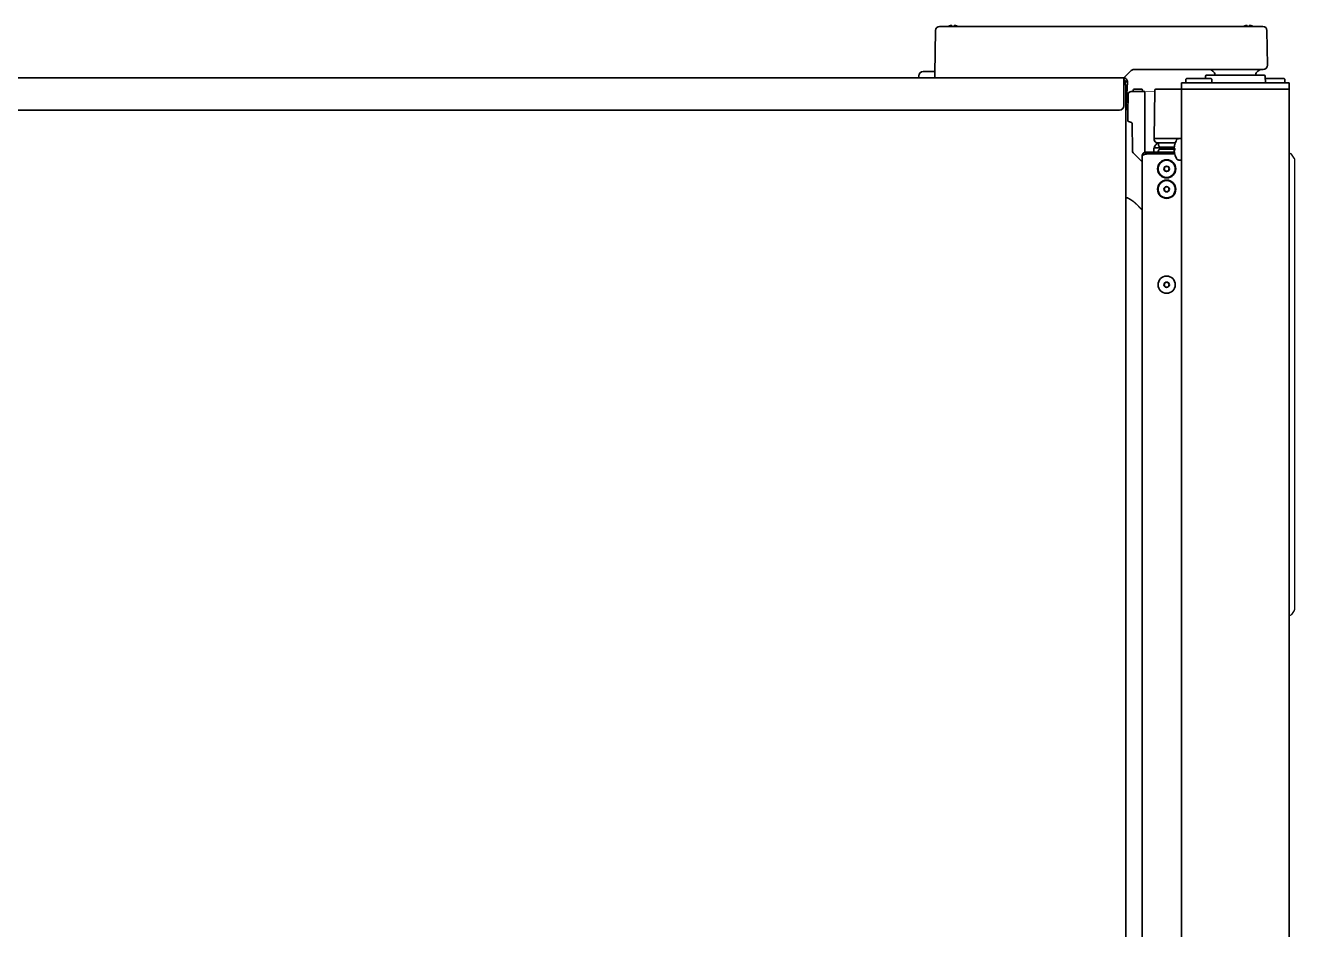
# Model space of a CAD drawing. Extents: x 6569 to 10251, y -294 to 3435.
# Drawn here: x 9604 to 10195, y 1834 to 2256 of the extents above; entities that cross this region are included whole.
import ezdxf

# ---------------------------------------------------------------- set-up
doc = ezdxf.new("R2010")
doc.units = 0
doc.header["$LTSCALE"] = 5
doc.layers.get('0').update_dxf_attribs({"linetype": 'CONTINUOUS', "lineweight": 0})
doc.layers.add('1', color=7, linetype='CONTINUOUS', true_color=0xffffff)
doc.layers.add('GEOM', color=7, linetype='CONTINUOUS')

msp = doc.modelspace()

# ---------------------------------------------------------------- linework, layer by layer
msp.add_line((10125.44, 2224.97), (10130.01, 2224.93))
at = {"layer": '1', "color": 7, "linetype": 'Continuous', "lineweight": 35}
for p, q in [((10027.56, 2233.33), (10027.92, 2253.46)), ((10029.82, 2255.33), (10034.91, 2255.33)), ((10034.91, 2255.33), (10114.75, 2255.33)), ((10114.75, 2255.33), (10118.75, 2255.33)), ((10118.75, 2255.33), (10175.28, 2255.33)), ((10175.28, 2255.33), (10180.38, 2255.33)), ((10182.28, 2253.46), (10182.56, 2237.33)), ((10118.98, 2234.74), (10115.71, 2231.47)), ((10175.57, 2235.33), (10120.39, 2235.33)), ((10180.56, 2235.33), (10175.57, 2235.33)), ((10182.56, 2237.33), (10182.56, 2237.26)), ((9321.66, 2231.33), (10115.57, 2231.33)), ((10020.06, 2231.33), (10020.1, 2232.4)), ((10022.1, 2234.33), (10027.1, 2234.33)), ((10027.1, 2234.33), (10027.58, 2234.33)), ((10027.62, 2231.81), (10027.56, 2233.33)), ((10115.57, 2229.43), (10115.57, 2231.33)), ((10115.57, 2218.32), (10115.57, 2229.43)), ((10115.57, 2228.53), (10116.52, 2228.53)), ((10115.76, 2228.55), (10116.52, 2228.55)), ((10117.36, 2229.43), (10116.78, 2218.32)), ((10142.56, 2229.08), (10144.56, 2229.08)), ((10142.56, 2229.08), (10142.56, 2226.08)), ((10144.81, 2231.08), (10144.56, 2230.83)), ((10144.56, 2230.83), (10144.56, 2229.33)), ((10144.56, 2229.33), (10144.81, 2229.08)), ((10144.56, 2229.08), (10190.56, 2229.08)), ((10150.56, 2231.08), (10144.81, 2231.08)), ((10156.31, 2231.08), (10150.56, 2231.08)), ((10153.62, 2232.09), (10153.6, 2231.08)), ((10167.56, 2232.58), (10154.12, 2232.58)), ((10156.56, 2230.83), (10156.31, 2231.08)), ((10156.31, 2229.08), (10156.56, 2229.33)), ((10156.56, 2229.33), (10156.56, 2230.83)), ((10181.01, 2232.58), (10167.56, 2232.58)), ((10181.56, 2229.08), (10181.51, 2232.09)), ((10181.53, 2231.08), (10190.31, 2231.08)), ((10190.31, 2231.08), (10190.56, 2230.83)), ((10190.56, 2229.33), (10190.31, 2229.08)), ((10190.56, 2230.83), (10190.56, 2229.33)), ((10190.56, 2229.08), (10192.56, 2229.08)), ((10192.56, 2229.08), (10192.56, 2226.08)), ((10116.51, 2228.33), (10115.57, 2228.33)), ((10116.56, 2228.33), (10116.56, 1277.43)), ((10117.58, 2223.5), (10117.44, 2215.47)), ((10117.44, 2215.47), (10117.58, 2223.5)), ((10119.08, 2224.97), (10121.58, 2224.97)), ((10120.01, 2225.58), (10120.01, 2224.97)), ((10122.01, 2226.08), (10120.51, 2226.08)), ((10123.58, 2224.97), (10121.58, 2224.97)), ((10123.37, 2226.08), (10122.01, 2226.08)), ((10123.87, 2226.08), (10123.37, 2226.08)), ((10123.58, 2224.97), (10125.44, 2224.97)), ((10124.37, 2224.97), (10124.37, 2225.58)), ((10125.44, 2223.5), (10125.44, 2224.97)), ((10125.44, 2223.5), (10125.44, 2215.47)), ((10129.81, 2203.08), (10130.01, 2225.58)), ((10130.51, 2226.08), (10136.32, 2226.08)), ((10136.32, 2226.08), (10142.56, 2226.08)), ((10142.56, 2226.08), (10144.36, 2226.08)), ((10142.56, 1333.58), (10142.56, 2226.08)), ((10144.36, 2226.08), (10190.76, 2226.08)), ((10190.76, 2226.08), (10192.56, 2226.08)), ((10192.56, 2226.08), (10192.56, 1333.58)), ((10116.78, 2218.32), (10116.68, 2216.33)), ((9323.66, 2216.33), (10113.57, 2216.33)), ((10116.68, 2216.33), (10116.56, 2216.33)), ((10117.44, 2215.47), (10117.47, 2211.53)), ((10117.44, 2215.47), (10117.47, 2211.53)), ((10117.8, 2211.07), (10117.8, 2211.07)), ((10117.8, 2211.07), (10119.15, 2210.57)), ((10125.44, 2215.47), (10125.44, 2196.7)), ((10119.48, 2210.11), (10119.59, 2197.42)), ((10136.02, 2203.08), (10129.81, 2203.08)), ((10129.82, 2202.56), (10129.81, 2203.08)), ((10129.97, 2199.38), (10129.97, 2199.18)), ((10136.36, 2201.08), (10131.32, 2201.08)), ((10131.81, 2200.58), (10131.81, 2200.08)), ((10132.81, 2199.08), (10139.14, 2199.08)), ((10142.56, 2203.08), (10136.02, 2203.08)), ((10139.57, 2201.08), (10136.36, 2201.08)), ((10139.36, 2200.38), (10139.37, 2200.38)), ((10120.03, 2196.37), (10124, 2192.41)), ((10124.16, 2194.73), (10124.16, 1380.06)), ((10124.17, 2194.89), (10124.17, 2194.79)), ((10125.86, 2195.85), (10125.84, 2195.85)), ((10125.96, 2196.78), (10126.87, 2196.78)), ((10125.96, 2196.78), (10125.96, 2195.98)), ((10139.32, 2195.98), (10126.6, 2195.98)), ((10139.17, 2196.78), (10126.87, 2196.78)), ((10129.57, 2198.78), (10131.57, 2198.78)), ((10129.57, 2196.78), (10129.57, 2198.78)), ((10129.97, 2198.78), (10137.97, 2198.78)), ((10135.57, 2198.18), (10132.87, 2198.18)), ((10138.27, 2198.18), (10135.57, 2198.18)), ((10137.97, 2198.78), (10139.11, 2198.78)), ((10139.36, 2195.78), (10139.37, 2195.78)), ((10141.27, 2193.08), (10142.31, 2193.08)), ((10195.06, 2133.92), (10195.16, 2133.92))]:
    msp.add_line(p, q, dxfattribs=at)
for centre, radius in [((10135.57, 2188.98), 4.25), ((10135.57, 2188.98), 4), ((10135.57, 2188.98), 1.25), ((10135.57, 2188.98), 1.15), ((10135.57, 2179.48), 4.25), ((10135.57, 2179.48), 4), ((10135.57, 2179.48), 1.25), ((10135.57, 2179.48), 1.15), ((10135.57, 2134.98), 4), ((10135.57, 2134.98), 1.25), ((10135.57, 2134.98), 1.15)]:
    msp.add_circle(centre, radius, dxfattribs=at)
for centre, radius, start, end in [((10029.82, 2253.43), 1.9, 90, 179), ((10180.38, 2253.43), 1.9, 1, 90), ((10120.39, 2233.33), 2, 90, 135), ((10155.12, 2232.33), 3, 4.80592, 90), ((10180.01, 2232.33), 3, 90, 175.19408), ((10180.56, 2237.33), 2, 270, 358), ((10022.1, 2232.33), 2, 90, 178), ((10028.12, 2231.83), 0.5, 182, 270), ((10115.36, 2231.83), 0.5, 270, 315), ((10115.57, 2229.53), 1.8, 357, 90), ((10115.57, 2229.53), 1, 357, 90), ((10114.76, 2228.53), 1.8, 10.66753, 63.52321), ((10114.76, 2228.53), 1, 1.14599, 36.635), ((10114.76, 2228.53), 1, 0, 1.14599), ((10154.12, 2232.08), 0.5, 90, 179), ((10181.01, 2232.08), 0.5, 1, 90), ((10119.08, 2223.47), 1.5, 90, 179), ((10120.51, 2225.58), 0.5, 90, 179.5), ((10123.87, 2225.58), 0.5, 0.5, 90), ((10130.51, 2225.58), 0.5, 90, 179.5), ((10117.97, 2211.53), 0.5, 180.5, 250), ((10118.98, 2210.1), 0.5, 0.5, 70), ((10131.32, 2202.58), 1.5, 180.5, 270), ((10130.37, 2199.38), 0.4, 149.69882, 180), ((10130.37, 2199.18), 0.4, 180, 270), ((10134.17, 2197.16), 4.8, 125.37354, 149.69882), ((10131.31, 2200.58), 0.5, 0, 89.87336), ((10132.81, 2200.08), 1, 180, 270), ((10137.57, 2199.18), 0.4, 270, 345.52156), ((10148.15, 2198.08), 9.08, 151.39794, 165.3324), ((10141.27, 2201.83), 1.25, 90, 151.39794), ((10142.31, 2202.83), 0.25, 0, 90), ((10121.09, 2197.43), 1.5, 180.5, 225), ((10132.87, 2196.88), 1.3, 90, 174.78409), ((10131.78, 2196.98), 0.2, 174.78409, 270), ((10138.27, 2196.88), 1.3, 36.55704, 90), ((10148.15, 2198.08), 8.79, 177.39099, 182.60901), ((10148.15, 2198.08), 9.08, 194.6676, 208.60206), ((10141.27, 2194.33), 1.25, 208.60206, 270), ((10142.31, 2193.33), 0.25, 270, 0), ((10125.06, 2193.47), 1.5, 225, 233.48528)]:
    msp.add_arc(centre, radius, start, end, dxfattribs=at)
for centre, major_axis, ratio, start_param, end_param in [((10113.57, 2218.32), (2, 0), 0.99863, 4.712389, 6.283185), ((10148.15, 2198.16), (-9.06, 0), 0.993151, -0.249579, -0.058074), ((10148.15, 2198.74), (9.06, 0), 0.116841, 3.199666, 3.391172), ((10148.15, 2197.42), (-9.06, 0), 0.116841, -0.249579, -0.058074), ((10148.15, 2198), (-9.06, 0), 0.993151, 0.058074, 0.249579)]:
    msp.add_ellipse(centre, major_axis=major_axis, ratio=ratio, start_param=start_param, end_param=end_param, dxfattribs=at)
for points, knots in [([(10035.06, 2255.82), (10035.01, 2255.81), (10034.9, 2255.78), (10034.74, 2255.73), (10034.58, 2255.67), (10034.43, 2255.61), (10034.27, 2255.54), (10034.12, 2255.47), (10033.98, 2255.4), (10033.89, 2255.34), (10033.86, 2255.33)], [0, 0, 0, 0, 0.125, 0.25, 0.375, 0.5, 0.625, 0.75, 0.875, 0.938945, 0.938945, 0.938945, 0.938945]), ([(10035.56, 2255.33), (10035.56, 2255.43), (10035.56, 2255.52), (10035.56, 2255.64), (10035.56, 2255.68), (10035.56, 2255.76), (10035.56, 2255.79), (10035.56, 2255.82)], [0.0751616, 0.0751616, 0.0751616, 0.0751616, 0.5, 0.5, 0.75, 0.75, 1, 1, 1, 1]), ([(10036.56, 2255.82), (10036.56, 2255.81), (10036.56, 2255.78), (10036.56, 2255.73), (10036.56, 2255.67), (10036.56, 2255.61), (10036.56, 2255.54), (10036.56, 2255.47), (10036.56, 2255.4), (10036.56, 2255.34), (10036.56, 2255.33)], [0, 0, 0, 0, 0.125, 0.25, 0.375, 0.5, 0.625, 0.75, 0.875, 0.938945, 0.938945, 0.938945, 0.938945]), ([(10038.27, 2255.33), (10038.1, 2255.43), (10037.92, 2255.52), (10037.63, 2255.64), (10037.52, 2255.68), (10037.29, 2255.76), (10037.18, 2255.79), (10037.06, 2255.82)], [0.0751616, 0.0751616, 0.0751616, 0.0751616, 0.5, 0.5, 0.75, 0.75, 1, 1, 1, 1]), ([(10172.56, 2255.82), (10172.51, 2255.81), (10172.4, 2255.78), (10172.24, 2255.73), (10172.08, 2255.67), (10171.93, 2255.61), (10171.77, 2255.54), (10171.62, 2255.47), (10171.48, 2255.4), (10171.39, 2255.35), (10171.37, 2255.33)], [0, 0, 0, 0, 0.134116, 0.268232, 0.402347, 0.536463, 0.670579, 0.804695, 0.938811, 1, 1, 1, 1]), ([(10173.06, 2255.33), (10173.06, 2255.43), (10173.06, 2255.52), (10173.06, 2255.64), (10173.06, 2255.68), (10173.06, 2255.76), (10173.06, 2255.79), (10173.06, 2255.82)], [0.0751616, 0.0751616, 0.0751616, 0.0751616, 0.5, 0.5, 0.75, 0.75, 1, 1, 1, 1]), ([(10174.06, 2255.82), (10174.06, 2255.81), (10174.06, 2255.78), (10174.06, 2255.73), (10174.06, 2255.67), (10174.06, 2255.61), (10174.06, 2255.54), (10174.06, 2255.47), (10174.06, 2255.4), (10174.06, 2255.34), (10174.06, 2255.33)], [0, 0, 0, 0, 0.125, 0.25, 0.375, 0.5, 0.625, 0.75, 0.875, 0.938945, 0.938945, 0.938945, 0.938945]), ([(10175.77, 2255.33), (10175.6, 2255.43), (10175.42, 2255.52), (10175.13, 2255.64), (10175.02, 2255.68), (10174.79, 2255.76), (10174.68, 2255.79), (10174.56, 2255.82)], [0.0751616, 0.0751616, 0.0751616, 0.0751616, 0.5, 0.5, 0.75, 0.75, 1, 1, 1, 1]), ([(10117.47, 2211.53), (10117.47, 2211.48), (10117.48, 2211.43), (10117.51, 2211.33), (10117.53, 2211.29), (10117.59, 2211.21), (10117.63, 2211.17), (10117.71, 2211.11), (10117.75, 2211.08), (10117.8, 2211.07)], [0, 0, 0, 0, 0.25, 0.25, 0.5, 0.5, 0.75, 0.75, 1, 1, 1, 1]), ([(10125.96, 2195.87), (10125.93, 2195.87), (10125.9, 2195.86), (10125.84, 2195.85), (10125.81, 2195.85), (10125.72, 2195.83), (10125.6, 2195.81), (10125.49, 2195.78), (10125.4, 2195.76), (10125.37, 2195.75), (10125.32, 2195.73), (10125.29, 2195.73), (10125.15, 2195.69), (10125.05, 2195.65), (10124.91, 2195.6), (10124.84, 2195.57), (10124.77, 2195.53), (10124.73, 2195.51), (10124.71, 2195.5), (10124.61, 2195.45), (10124.53, 2195.4), (10124.44, 2195.32), (10124.4, 2195.29), (10124.36, 2195.25), (10124.34, 2195.22), (10124.32, 2195.2), (10124.27, 2195.13), (10124.24, 2195.07), (10124.19, 2194.94), (10124.17, 2194.88), (10124.17, 2194.81)], [0, 0, 0, 0, 0.03125, 0.03125, 0.0625, 0.0625, 0.125, 0.1875, 0.1875, 0.21875, 0.21875, 0.25, 0.25, 0.375, 0.375, 0.4375, 0.46875, 0.46875, 0.5, 0.5, 0.625, 0.625, 0.6875, 0.71875, 0.71875, 0.75, 0.75, 0.875, 0.875, 1, 1, 1, 1]), ([(10125.96, 2195.98), (10125.94, 2195.98), (10125.9, 2195.98), (10125.83, 2195.97), (10125.76, 2195.96), (10125.69, 2195.94), (10125.63, 2195.92), (10125.56, 2195.89), (10125.5, 2195.86), (10125.46, 2195.84), (10125.44, 2195.83), (10125.44, 2195.83)], [0, 0, 0, 0, 0.123836, 0.247673, 0.371509, 0.495346, 0.619182, 0.743019, 0.866855, 0.990692, 1, 1, 1, 1]), ([(10125.96, 2195.87), (10126.06, 2195.89), (10126.16, 2195.91), (10126.37, 2195.94), (10126.48, 2195.96), (10126.6, 2195.98)], [0, 0, 0, 0, 0.462959, 0.462959, 1, 1, 1, 1]), ([(10126.32, 2195.98), (10126.25, 2195.96), (10126.19, 2195.94), (10126.07, 2195.91), (10126.02, 2195.89), (10125.96, 2195.87)], [0, 0, 0, 0, 0.537041, 0.537041, 1, 1, 1, 1])]:
    msp.add_open_spline(points, degree=3, knots=knots, dxfattribs=at)
for points in [[(10035.56, 2255.82), (10035.54, 2255.82), (10035.49, 2255.83), (10035.42, 2255.84), (10035.35, 2255.84), (10035.28, 2255.84), (10035.21, 2255.84), (10035.14, 2255.83), (10035.09, 2255.82), (10035.06, 2255.82)], [(10037.06, 2255.82), (10037.04, 2255.83), (10036.99, 2255.83), (10036.91, 2255.84), (10036.84, 2255.84), (10036.77, 2255.84), (10036.7, 2255.84), (10036.63, 2255.83), (10036.59, 2255.82), (10036.56, 2255.82)], [(10173.06, 2255.82), (10173.04, 2255.82), (10172.99, 2255.83), (10172.92, 2255.84), (10172.85, 2255.84), (10172.78, 2255.84), (10172.71, 2255.84), (10172.64, 2255.83), (10172.59, 2255.82), (10172.56, 2255.82)], [(10174.56, 2255.82), (10174.54, 2255.83), (10174.49, 2255.83), (10174.41, 2255.84), (10174.34, 2255.84), (10174.27, 2255.84), (10174.2, 2255.84), (10174.13, 2255.83), (10174.09, 2255.82), (10174.06, 2255.82)], [(10124.17, 2194.89), (10124.16, 2194.95), (10124.16, 2195.02), (10124.17, 2195.09)], [(10124.17, 2194.81), (10124.17, 2194.78), (10124.16, 2194.75), (10124.16, 2194.73)], [(10124.17, 2195.09), (10124.17, 2195.13), (10124.18, 2195.2), (10124.2, 2195.32), (10124.22, 2195.43), (10124.25, 2195.54), (10124.29, 2195.65), (10124.34, 2195.75), (10124.39, 2195.85), (10124.45, 2195.95), (10124.51, 2196.04), (10124.58, 2196.13), (10124.66, 2196.22), (10124.74, 2196.3), (10124.82, 2196.37), (10124.91, 2196.44), (10125.01, 2196.5), (10125.1, 2196.56), (10125.2, 2196.61), (10125.31, 2196.65), (10125.41, 2196.69), (10125.52, 2196.72), (10125.63, 2196.75), (10125.74, 2196.76), (10125.85, 2196.78), (10125.93, 2196.78), (10125.96, 2196.78)], [(10126.6, 2195.98), (10126.5, 2195.98), (10126.41, 2195.98), (10126.32, 2195.98)]]:
    msp.add_open_spline(points, degree=3, dxfattribs=at)
msp.add_rational_spline([(10116.56, 2175.01), (10116.56, 2175.13), (10116.59, 2175.24), (10116.65, 2175.34), (10116.84, 2175.5), (10116.99, 2175.57), (10117.16, 2175.55), (10118.98, 2174.64), (10120.54, 2173.56), (10121.93, 2172.28), (10123.13, 2170.83)], [0.53832553243, 0.536126322311, 0.534828077337, 0.54070139398, 0.54070139398, 0.529985887725, 0.54070139398, 0.534816719201, 0.532855160942, 0.534816719201, 0.54070139398], degree=4, knots=[0, 0, 0, 0, 0, 0.049198, 0.049198, 0.049198, 0.11565, 0.11565, 0.11565, 1, 1, 1, 1, 1], dxfattribs=at)
msp.add_rational_spline([(10123.13, 2170.83), (10123.36, 2170.58), (10123.61, 2170.34), (10123.88, 2170.13), (10124.16, 2169.93)], [0.54070139398, 0.531593547135, 0.523760925952, 0.517203530431, 0.511921360573], degree=4, dxfattribs=at)
at = {"layer": 'GEOM', "color": 7, "linetype": 'Continuous'}
for p, q in [((10192.56, 1981.08), (10192.56, 2196.08)), ((10192.56, 2196.08), (10193.3, 2196.08)), ((10194.98, 2194), (10193.71, 2195.86)), ((10195.06, 2193.72), (10195.06, 1983.43)), ((10192.56, 1981.08), (10193.3, 1981.08)), ((10194.98, 1983.15), (10193.71, 1981.3))]:
    msp.add_line(p, q, dxfattribs=at)
for centre, start, end in [((10193.3, 2195.58), 34.28688, 90), ((10194.56, 2193.72), 0, 34.28688), ((10193.3, 1981.58), 270, 325.71312), ((10194.56, 1983.43), 325.71312, 0)]:
    msp.add_arc(centre, 0.5, start, end, dxfattribs=at)

doc.saveas('drawing.dxf')
